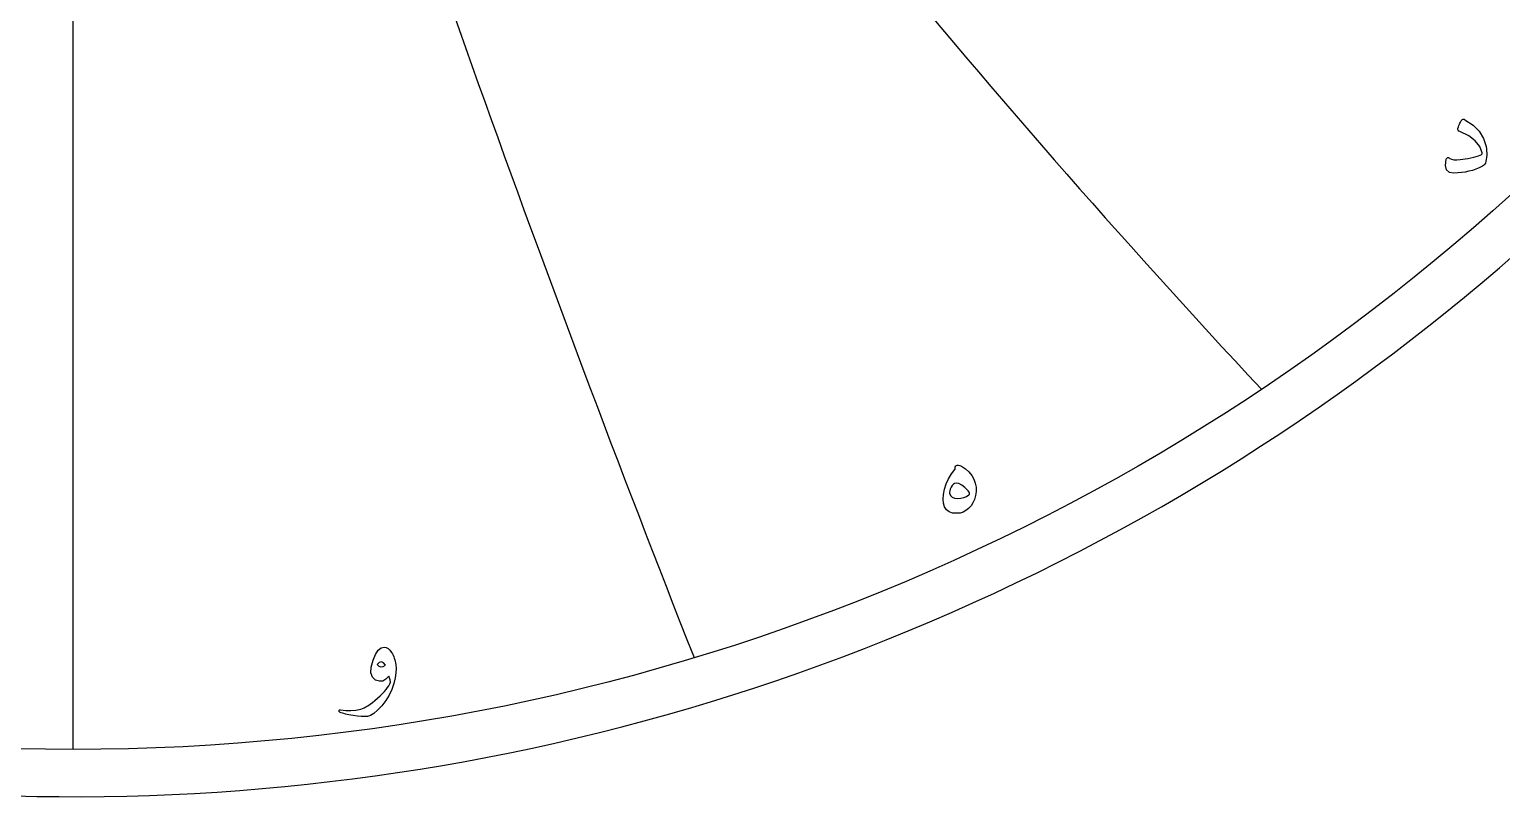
# Model space of a CAD drawing. Header units: millimetres. Extents: x -68 to 68, y -68 to 70.
# Drawn here: x -1.37 to 44.73, y -68.48 to -44.45 of the extents above; entities that cross this region are included whole.
import ezdxf

# ---------------------------------------------------------------- set-up
doc = ezdxf.new("R2010")
doc.units = ezdxf.units.MM
for name, color, linetype in [('CUT_OUTER', 1, 'Continuous'), ('ENGRAVE', 7, 'Continuous'), ('TEXT', 5, 'Continuous')]:
    doc.layers.add(name, color=color, linetype=linetype)

msp = doc.modelspace()

# ---------------------------------------------------------------- linework, layer by layer
at = {"layer": 'CUT_OUTER'}
msp.add_arc((-0.0002, -0.0002), 68.4749, 142.031029, 87.802838, dxfattribs=at)
at = {"layer": 'ENGRAVE'}
for points in [[(0, -67), (0, 67)], [(0, -67), (0, 67)], [(0, -67), (0, -28.7086)], [(0, -67), (0, -28.7086)]]:
    msp.add_lwpolyline(points, dxfattribs=at)
msp.add_circle((0, 0), 67, dxfattribs=at)
for centre, radius, start, end in [((254.4763, 146.9219), 297.0988, 215.533322, 223.004937), ((567.3611, 152.024), 589.0105, 197.7922443, 201.5280516)]:
    msp.add_arc(centre, radius, start, end, dxfattribs=at)
at = {"layer": 'TEXT'}
for points in [[(43.3612, -47.5509), (43.3781, -47.5002), (43.3947, -47.4546), (43.4111, -47.414), (43.4272, -47.3785), (43.4427, -47.3477), (43.4575, -47.3215), (43.4715, -47.2998), (43.4847, -47.2827), (43.5052, -47.2662), (43.5283, -47.2592), (43.5541, -47.2619), (43.5826, -47.2742), (43.8346, -47.4431), (44.0286, -47.6393), (44.1646, -47.8626), (44.2426, -48.113), (44.2535, -48.1846), (44.2607, -48.2546), (44.2642, -48.323), (44.2639, -48.3898), (44.2596, -48.4544), (44.2511, -48.5164), (44.2383, -48.5758), (44.2213, -48.6325), (44.2061, -48.6628), (44.1862, -48.69), (44.1614, -48.7139), (44.1319, -48.7347), (44.0302, -48.7844), (43.9254, -48.8273), (43.8173, -48.8632), (43.7061, -48.8922), (43.5922, -48.9148), (43.4761, -48.9316), (43.358, -48.9425), (43.2377, -48.9476), (43.095, -48.9236), (43.0078, -48.8432), (42.9758, -48.7065), (42.9992, -48.5132), (43.0072, -48.4922), (43.0184, -48.476), (43.0328, -48.4645), (43.0503, -48.4579), (43.0655, -48.4598), (43.0812, -48.4653), (43.0974, -48.4747), (43.1142, -48.4877), (43.1661, -48.5156), (43.2366, -48.5313), (43.3258, -48.5348), (43.4336, -48.526), (43.6675, -48.492), (43.8583, -48.4536), (44.006, -48.4111), (44.1106, -48.3642), (44.1159, -48.3578), (44.1191, -48.3472), (44.1202, -48.3323), (44.1191, -48.3131), (44.047, -48.1119), (43.9073, -47.9342), (43.7, -47.7798), (43.425, -47.6489), (43.3891, -47.63), (43.3665, -47.6073), (43.3572, -47.581), (43.3612, -47.5509)], [(27.6412, -58.1131), (27.6777, -58.0963), (27.7189, -58.0928), (27.7649, -58.1027), (27.8158, -58.1258), (27.9422, -58.2105), (28.0489, -58.3068), (28.1359, -58.4149), (28.2033, -58.5346), (28.2498, -58.6594), (28.2746, -58.7869), (28.2775, -58.917), (28.2586, -59.0498), (28.2243, -59.1709), (28.1766, -59.2787), (28.1157, -59.3732), (28.0415, -59.4544), (27.9576, -59.5196), (27.8679, -59.5661), (27.7724, -59.5941), (27.671, -59.6034), (27.5385, -59.5938), (27.4304, -59.5565), (27.3469, -59.4916), (27.2878, -59.399), (27.2524, -59.2864), (27.2399, -59.1574), (27.2503, -59.0118), (27.2835, -58.8497), (27.3375, -58.6815), (27.4102, -58.5218), (27.5015, -58.3707), (27.6114, -58.228), (27.6151, -58.2214), (27.6178, -58.2099), (27.6194, -58.1937), (27.6199, -58.1727), (27.6212, -58.1498), (27.6252, -58.1322), (27.6319, -58.12), (27.6412, -58.1131)], [(28.0457, -59.0285), (28.0635, -59.0062), (28.0659, -58.9774), (28.0529, -58.9423), (28.0244, -58.9008), (27.9257, -58.7933), (27.8296, -58.7177), (27.7362, -58.6741), (27.6455, -58.6624), (27.6023, -58.6701), (27.5624, -58.6932), (27.5257, -58.7318), (27.4922, -58.7858), (27.4653, -58.8441), (27.4485, -58.8955), (27.4419, -58.9399), (27.4453, -58.9774), (27.4751, -59.0464), (27.5262, -59.0956), (27.5986, -59.1251), (27.6923, -59.135), (27.7958, -59.1283), (27.8892, -59.1084), (27.9725, -59.0751), (28.0457, -59.0285)], [(9.3925, -64.2025), (9.4702, -64.0221), (9.5543, -63.8938), (9.6448, -63.8177), (9.7417, -63.7937), (9.8024, -63.8044), (9.8609, -63.8363), (9.9173, -63.8896), (9.9716, -63.9641), (9.9977, -64.0072), (10.0206, -64.0514), (10.0403, -64.0966), (10.0568, -64.1429), (10.0709, -64.1905), (10.0834, -64.2398), (10.0943, -64.2906), (10.1036, -64.343), (10.1124, -64.4599), (10.1047, -64.5975), (10.0805, -64.7558), (10.0398, -64.9349), (9.9796, -65.1204), (9.8971, -65.2979), (9.7923, -65.4674), (9.665, -65.629), (9.5317, -65.7698), (9.4128, -65.8727), (9.3082, -65.9379), (9.218, -65.9654), (9.1259, -65.9701), (9.02, -65.9675), (8.9002, -65.9574), (8.7666, -65.9398), (8.6989, -65.9288), (8.6362, -65.9169), (8.5786, -65.9043), (8.526, -65.8908), (8.4782, -65.8771), (8.435, -65.8637), (8.3963, -65.8505), (8.3621, -65.8376), (8.3419, -65.8264), (8.328, -65.8142), (8.3206, -65.8009), (8.3195, -65.7865), (8.3262, -65.7721), (8.3376, -65.7631), (8.3538, -65.7594), (8.3749, -65.761), (8.5391, -65.7769), (8.6995, -65.778), (8.8563, -65.7642), (9.0093, -65.7354), (9.0565, -65.7208), (9.1088, -65.6982), (9.1662, -65.6676), (9.2286, -65.629), (9.2961, -65.5824), (9.3686, -65.5278), (9.4462, -65.4653), (9.5288, -65.3948), (9.6097, -65.3219), (9.6821, -65.2521), (9.746, -65.1856), (9.8013, -65.1223), (9.8479, -65.0618), (9.8854, -65.0041), (9.9139, -64.949), (9.9333, -64.8966), (9.9221, -64.8173), (9.9099, -64.7582), (9.8966, -64.7193), (9.8822, -64.7007), (9.7957, -64.8026), (9.698, -64.8572), (9.5892, -64.8644), (9.4692, -64.8242), (9.3702, -64.7374), (9.3244, -64.6049), (9.3319, -64.4266), (9.3925, -64.2025)], [(9.78, -64.3601), (9.7172, -64.284), (9.6523, -64.2557), (9.5852, -64.2754), (9.516, -64.343), (9.5724, -64.3888), (9.6352, -64.4069), (9.7044, -64.3973), (9.78, -64.3601)]]:
    msp.add_lwpolyline(points, close=True, dxfattribs=at)

doc.saveas('drawing.dxf')
